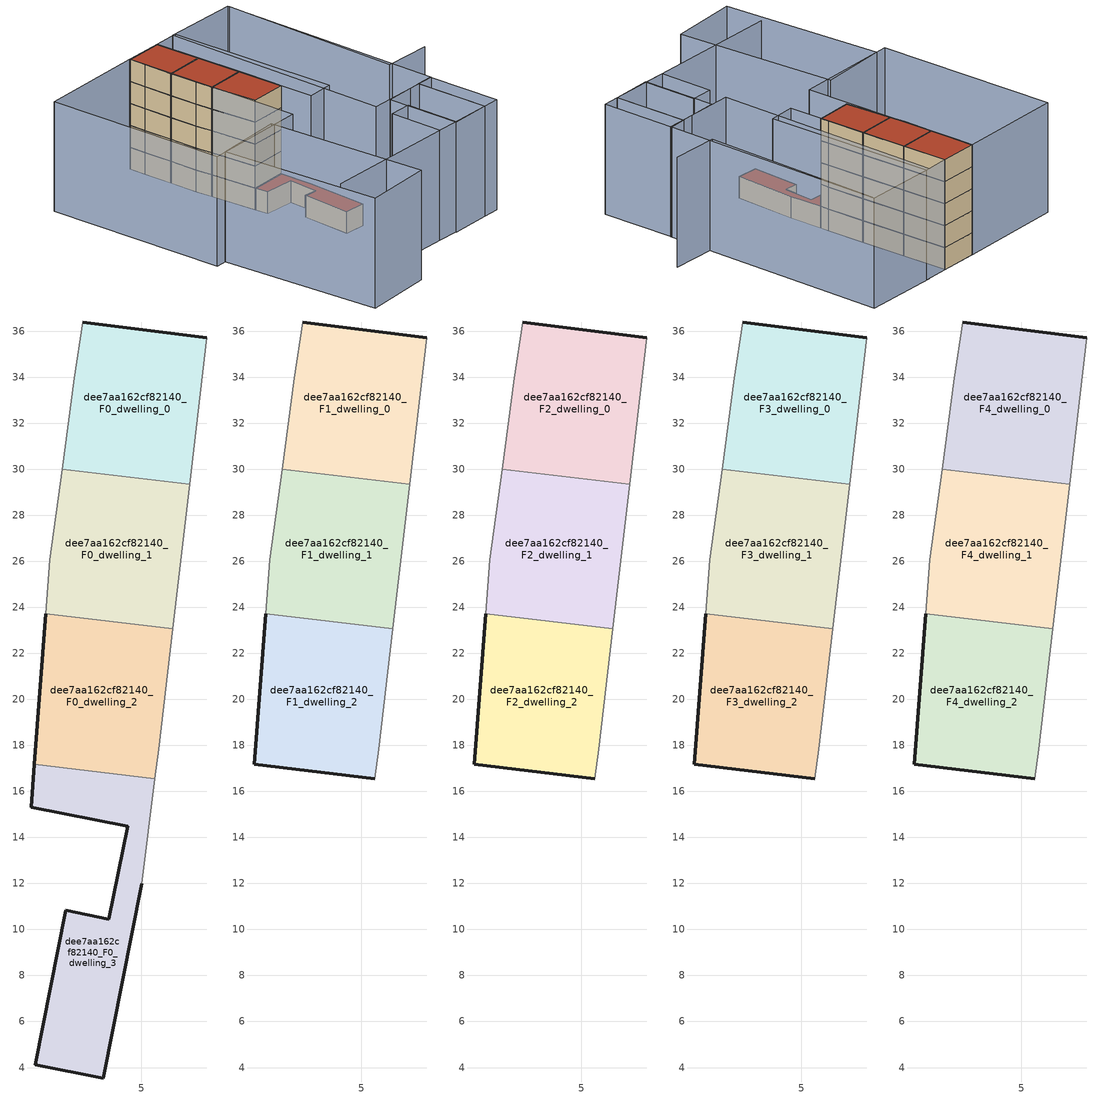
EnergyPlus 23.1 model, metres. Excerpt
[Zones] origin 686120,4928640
dee7aa162cf82140_F0_dwelling_0
 floor ground (EU_floor_Construction): 7.1,29.35 7.85,35.7 2.45,36.39 2.09,33.95 1.56,30 z0
 wall outside (EU_wall_Construction): 2.45,36.39 7.85,35.7 z0:3
 wall adiabatic (EU_wall_Construction): 1.56,30 2.09,33.95 2.45,36.39 / 7.85,35.7 7.1,29.35 z0:3
 wall to dee7aa162cf82140_F0_dwelling_1 (EU_wall_Construction): 7.1,29.35 1.56,30 z0:3
dee7aa162cf82140_F0_dwelling_1
 floor ground (EU_floor_Construction): 6.36,23.06 7.1,29.35 1.56,30 1.03,26.07 0.85,23.71 z0
 wall adiabatic (EU_wall_Construction): 0.85,23.71 1.03,26.07 1.56,30 / 7.1,29.35 6.36,23.06 z0:3
 wall to dee7aa162cf82140_F0_dwelling_2 (EU_wall_Construction): 6.36,23.06 0.85,23.71 z0:3
dee7aa162cf82140_F0_dwelling_2
 floor ground (EU_floor_Construction): 5.59,16.55 5.75,17.83 6.36,23.06 0.85,23.71 0.35,17.17 z0
 wall outside (EU_wall_Construction): 0.35,17.17 0.85,23.71 z0:3
 wall adiabatic (EU_wall_Construction): 6.36,23.06 5.75,17.83 5.59,16.55 z0:3
 wall to dee7aa162cf82140_F0_dwelling_3 (EU_wall_Construction): 5.59,16.55 0.35,17.17 z0:3
dee7aa162cf82140_F0_dwelling_3
 floor ground (EU_floor_Construction): 3.34,3.54 5.01,12 5.59,16.55 0.35,17.17 0.21,15.32 4.4,14.49 3.59,10.45 1.72,10.83 0.4,4.12 z0
 wall outside (EU_wall_Construction): 5.01,12 3.34,3.54 0.4,4.12 1.72,10.83 3.59,10.45 4.4,14.49 0.21,15.32 0.35,17.17 z0:3
 wall adiabatic (EU_wall_Construction): 5.59,16.55 5.01,12 z0:3
 roof outside (EU_roof_Construction): 5.59,16.55 5.01,12 3.34,3.54 0.4,4.12 1.72,10.83 3.59,10.45 4.4,14.49 0.21,15.32 0.35,17.17 z3
dee7aa162cf82140_F1_dwelling_0
 floor to dee7aa162cf82140_F0_dwelling_0 (EU_floor_Construction): 7.1,29.35 7.85,35.7 2.45,36.39 2.09,33.95 1.56,30 z3
 wall outside (EU_wall_Construction): 2.45,36.39 7.85,35.7 z3:6
 wall adiabatic (EU_wall_Construction): 1.56,30 2.09,33.95 2.45,36.39 / 7.85,35.7 7.1,29.35 z3:6
 wall to dee7aa162cf82140_F1_dwelling_1 (EU_wall_Construction): 7.1,29.35 1.56,30 z3:6
dee7aa162cf82140_F1_dwelling_1
 floor to dee7aa162cf82140_F0_dwelling_1 (EU_floor_Construction): 6.36,23.06 7.1,29.35 1.56,30 1.03,26.07 0.85,23.71 z3
 wall adiabatic (EU_wall_Construction): 0.85,23.71 1.03,26.07 1.56,30 / 7.1,29.35 6.36,23.06 z3:6
 wall to dee7aa162cf82140_F1_dwelling_2 (EU_wall_Construction): 6.36,23.06 0.85,23.71 z3:6
dee7aa162cf82140_F1_dwelling_2
 floor to dee7aa162cf82140_F0_dwelling_2 (EU_floor_Construction): 5.59,16.55 5.75,17.83 6.36,23.06 0.85,23.71 0.35,17.17 z3
 wall outside (EU_wall_Construction): 5.59,16.55 0.35,17.17 0.85,23.71 z3:6
 wall adiabatic (EU_wall_Construction): 6.36,23.06 5.75,17.83 5.59,16.55 z3:6
dee7aa162cf82140_F2_dwelling_0
 floor to dee7aa162cf82140_F1_dwelling_0 (EU_floor_Construction): 7.1,29.35 7.85,35.7 2.45,36.39 2.09,33.95 1.56,30 z6
 wall outside (EU_wall_Construction): 2.45,36.39 7.85,35.7 z6:9
 wall adiabatic (EU_wall_Construction): 1.56,30 2.09,33.95 2.45,36.39 / 7.85,35.7 7.1,29.35 z6:9
 wall to dee7aa162cf82140_F2_dwelling_1 (EU_wall_Construction): 7.1,29.35 1.56,30 z6:9
dee7aa162cf82140_F2_dwelling_1
 floor to dee7aa162cf82140_F1_dwelling_1 (EU_floor_Construction): 6.36,23.06 7.1,29.35 1.56,30 1.03,26.07 0.85,23.71 z6
 wall adiabatic (EU_wall_Construction): 0.85,23.71 1.03,26.07 1.56,30 / 7.1,29.35 6.36,23.06 z6:9
 wall to dee7aa162cf82140_F2_dwelling_2 (EU_wall_Construction): 6.36,23.06 0.85,23.71 z6:9
dee7aa162cf82140_F2_dwelling_2
 floor to dee7aa162cf82140_F1_dwelling_2 (EU_floor_Construction): 5.59,16.55 5.75,17.83 6.36,23.06 0.85,23.71 0.35,17.17 z6
 wall outside (EU_wall_Construction): 5.59,16.55 0.35,17.17 0.85,23.71 z6:9
 wall adiabatic (EU_wall_Construction): 6.36,23.06 5.75,17.83 5.59,16.55 z6:9
dee7aa162cf82140_F3_dwelling_0
 floor to dee7aa162cf82140_F2_dwelling_0 (EU_floor_Construction): 7.1,29.35 7.85,35.7 2.45,36.39 2.09,33.95 1.56,30 z9
 wall outside (EU_wall_Construction): 2.45,36.39 7.85,35.7 z9:12
 wall adiabatic (EU_wall_Construction): 1.56,30 2.09,33.95 2.45,36.39 / 7.85,35.7 7.1,29.35 z9:12
 wall to dee7aa162cf82140_F3_dwelling_1 (EU_wall_Construction): 7.1,29.35 1.56,30 z9:12
dee7aa162cf82140_F3_dwelling_1
 floor to dee7aa162cf82140_F2_dwelling_1 (EU_floor_Construction): 6.36,23.06 7.1,29.35 1.56,30 1.03,26.07 0.85,23.71 z9
 wall adiabatic (EU_wall_Construction): 0.85,23.71 1.03,26.07 1.56,30 / 7.1,29.35 6.36,23.06 z9:12
 wall to dee7aa162cf82140_F3_dwelling_2 (EU_wall_Construction): 6.36,23.06 0.85,23.71 z9:12
dee7aa162cf82140_F3_dwelling_2
 floor to dee7aa162cf82140_F2_dwelling_2 (EU_floor_Construction): 5.59,16.55 5.75,17.83 6.36,23.06 0.85,23.71 0.35,17.17 z9
 wall outside (EU_wall_Construction): 5.59,16.55 0.35,17.17 0.85,23.71 z9:12
 wall adiabatic (EU_wall_Construction): 6.36,23.06 5.75,17.83 5.59,16.55 z9:12
dee7aa162cf82140_F4_dwelling_0
 floor to dee7aa162cf82140_F3_dwelling_0 (EU_floor_Construction): 7.1,29.35 7.85,35.7 2.45,36.39 2.09,33.95 1.56,30 z12
 wall outside (EU_wall_Construction): 2.45,36.39 7.85,35.7 z12:15
 wall adiabatic (EU_wall_Construction): 1.56,30 2.09,33.95 2.45,36.39 / 7.85,35.7 7.1,29.35 z12:15
 wall to dee7aa162cf82140_F4_dwelling_1 (EU_wall_Construction): 7.1,29.35 1.56,30 z12:15
 roof outside (EU_roof_Construction): 7.85,35.7 7.1,29.35 1.56,30 2.09,33.95 2.45,36.39 z15
dee7aa162cf82140_F4_dwelling_1
 floor to dee7aa162cf82140_F3_dwelling_1 (EU_floor_Construction): 6.36,23.06 7.1,29.35 1.56,30 1.03,26.07 0.85,23.71 z12
 wall adiabatic (EU_wall_Construction): 0.85,23.71 1.03,26.07 1.56,30 / 7.1,29.35 6.36,23.06 z12:15
 wall to dee7aa162cf82140_F4_dwelling_2 (EU_wall_Construction): 6.36,23.06 0.85,23.71 z12:15
 roof outside (EU_roof_Construction): 7.1,29.35 6.36,23.06 0.85,23.71 1.03,26.07 1.56,30 z15
dee7aa162cf82140_F4_dwelling_2
 floor to dee7aa162cf82140_F3_dwelling_2 (EU_floor_Construction): 5.59,16.55 5.75,17.83 6.36,23.06 0.85,23.71 0.35,17.17 z12
 wall outside (EU_wall_Construction): 5.59,16.55 0.35,17.17 0.85,23.71 z12:15
 wall adiabatic (EU_wall_Construction): 6.36,23.06 5.75,17.83 5.59,16.55 z12:15
 roof outside (EU_roof_Construction): 6.36,23.06 5.75,17.83 5.59,16.55 0.35,17.17 0.85,23.71 z15
shading: -14.61,-3.95 13.31,-7.94 / 24.05,7.04 17.48,8.1 / 17.48,8.1 21.53,33.45 / 4.58,-6.73 5.6,0.73 / 5.6,0.73 8.75,0.3 / 8.75,0.3 7.74,-7.16 / 7.74,-7.16 4.58,-6.73 / 13.28,-7.98 14.62,2.35 / 14.62,2.35 17.02,2.04 / 17.02,2.04 15.68,-8.3 / 15.68,-8.3 13.28,-7.98 / 21.65,33.75 17,1.88 / 17,1.88 6.35,3.43 / 6.35,3.43 11,35.3 / 11,35.3 21.65,33.75 / 14.61,2.25 13.28,-7.98 / 13.28,-7.98 7.64,-7.25 / 7.64,-7.25 8.97,2.99 / 8.97,2.99 14.61,2.25 / -14.15,12.85 -4.42,12.05 / -4.42,12.05 -6.27,-10.48 / -6.27,-10.48 -16,-9.68 / -16,-9.68 -14.15,12.85 / 5,11.94 7.85,35.7 / 7.85,35.7 11.49,35.27 / 11.49,35.27 8.64,11.51 / 8.64,11.51 5,11.94 / -12.6,38.3 2.45,36.39 / 2.45,36.39 -0.74,11.15 / -0.74,11.15 -15.79,13.05 / -15.79,13.05 -12.6,38.3 z0:15
[Building]
EU S2 Campaign: North Axis=0; Terrain=City; Solar Distribution=FullExterior
[Site:Location]
Bologna: Latitude=44.5; Longitude=11.25; Time Zone=1; Elevation=37
[SizingPeriod:WeatherFileDays]
AnnualSizingPeriod: Begin Month=1; Begin Day of Month=1; End Month=12; End Day of Month=31; Day of Week for Start Day=Monday; Use Weather File Daylight Saving Period=No; Use Weather File Rain and Snow Indicators=No
[MATERIAL]
EU_InternalMass_Material: Roughness=MediumRough; Thickness=0.1; Conductivity=1; Density=1800; Specific Heat=900; Thermal Absorptance=0.9; Solar Absorptance=0.7; Visible Absorptance=0.7
[MATERIAL:NOMASS] Roughness=MediumRough; Thermal Absorptance=0.9; Solar Absorptance=0.7; Visible Absorptance=0.7
Name | Thermal Resistance
EU_wall_NoMass | 0.905828
EU_roof_NoMass | 0.37593
EU_floor_NoMass | 0.67114
[CONSTRUCTION]
EU_wall_Construction: EU_wall_NoMass
EU_roof_Construction: EU_roof_NoMass
EU_floor_Construction: EU_floor_NoMass
EU_InternalMass_Construction: EU_InternalMass_Material
[ZONE] Type=1; Multiplier=1; Ceiling Height=autocalculate; Floor Area=autocalculate; Part of Total Floor Area=Yes
Name | Volume
dee7aa162cf82140_F0_dwelling_0 | 106.525
dee7aa162cf82140_F1_dwelling_0; dee7aa162cf82140_F2_dwelling_0; dee7aa162cf82140_F3_dwelling_0; dee7aa162cf82140_F4_dwelling_0 | 106.524
dee7aa162cf82140_F0_dwelling_1 | 106.522
dee7aa162cf82140_F1_dwelling_1; dee7aa162cf82140_F2_dwelling_1; dee7aa162cf82140_F3_dwelling_1; dee7aa162cf82140_F4_dwelling_1 | 106.523
dee7aa162cf82140_F0_dwelling_2 | 106.536
dee7aa162cf82140_F1_dwelling_2; dee7aa162cf82140_F2_dwelling_2; dee7aa162cf82140_F3_dwelling_2; dee7aa162cf82140_F4_dwelling_2 | 106.534
dee7aa162cf82140_F0_dwelling_3 | 106.529
[INTERNALMASS] Construction=EU_InternalMass_Construction
Name | Zone or ZoneList | Surface Area
dee7aa162cf82140_F0_dwelling_0_EU_InternalMass | dee7aa162cf82140_F0_dwelling_0 | 35.5084
dee7aa162cf82140_F0_dwelling_1_EU_InternalMass | dee7aa162cf82140_F0_dwelling_1 | 35.5084
dee7aa162cf82140_F0_dwelling_2_EU_InternalMass | dee7aa162cf82140_F0_dwelling_2 | 35.5084
dee7aa162cf82140_F0_dwelling_3_EU_InternalMass | dee7aa162cf82140_F0_dwelling_3 | 35.5084
dee7aa162cf82140_F1_dwelling_0_EU_InternalMass | dee7aa162cf82140_F1_dwelling_0 | 117.204
dee7aa162cf82140_F1_dwelling_1_EU_InternalMass | dee7aa162cf82140_F1_dwelling_1 | 12.4148
dee7aa162cf82140_F1_dwelling_2_EU_InternalMass | dee7aa162cf82140_F1_dwelling_2 | 12.4148
dee7aa162cf82140_F2_dwelling_0_EU_InternalMass | dee7aa162cf82140_F2_dwelling_0 | 117.204
dee7aa162cf82140_F2_dwelling_1_EU_InternalMass | dee7aa162cf82140_F2_dwelling_1 | 12.4148
dee7aa162cf82140_F2_dwelling_2_EU_InternalMass | dee7aa162cf82140_F2_dwelling_2 | 12.4148
dee7aa162cf82140_F3_dwelling_0_EU_InternalMass | dee7aa162cf82140_F3_dwelling_0 | 117.204
dee7aa162cf82140_F3_dwelling_1_EU_InternalMass | dee7aa162cf82140_F3_dwelling_1 | 12.4148
dee7aa162cf82140_F3_dwelling_2_EU_InternalMass | dee7aa162cf82140_F3_dwelling_2 | 12.4148
dee7aa162cf82140_F4_dwelling_0_EU_InternalMass | dee7aa162cf82140_F4_dwelling_0 | 117.204
dee7aa162cf82140_F4_dwelling_1_EU_InternalMass | dee7aa162cf82140_F4_dwelling_1 | 12.4148
dee7aa162cf82140_F4_dwelling_2_EU_InternalMass | dee7aa162cf82140_F4_dwelling_2 | 12.4148
[OTHEREQUIPMENT] Fuel Type=Electricity; Design Level Calculation Method=Watts/Area; Power per Zone Floor Area=1; Fraction Latent=0; Fraction Radiant=0; Fraction Lost=0; Carbon Dioxide Generation Rate=0; EndUse Subcategory=EU_Step8_InternalGains
Name | Zone or ZoneList or Space or SpaceList | Schedule
EU_Step8_InternalGain_dee7aa162cf82140_F0_dwelling_0_f000 | dee7aa162cf82140_F0_dwelling_0 | EU_Step8_GainSchedule_dee7aa162cf82140_F0_dwelling_0_f000
EU_Step8_InternalGain_dee7aa162cf82140_F0_dwelling_1_f000 | dee7aa162cf82140_F0_dwelling_1 | EU_Step8_GainSchedule_dee7aa162cf82140_F0_dwelling_1_f000
EU_Step8_InternalGain_dee7aa162cf82140_F0_dwelling_2_f000 | dee7aa162cf82140_F0_dwelling_2 | EU_Step8_GainSchedule_dee7aa162cf82140_F0_dwelling_2_f000
EU_Step8_InternalGain_dee7aa162cf82140_F0_dwelling_3_f000 | dee7aa162cf82140_F0_dwelling_3 | EU_Step8_GainSchedule_dee7aa162cf82140_F0_dwelling_3_f000
EU_Step8_InternalGain_dee7aa162cf82140_F1_dwelling_0_f000 | dee7aa162cf82140_F1_dwelling_0 | EU_Step8_GainSchedule_dee7aa162cf82140_F1_dwelling_0_f000
EU_Step8_InternalGain_dee7aa162cf82140_F1_dwelling_1_f000 | dee7aa162cf82140_F1_dwelling_1 | EU_Step8_GainSchedule_dee7aa162cf82140_F1_dwelling_1_f000
EU_Step8_InternalGain_dee7aa162cf82140_F1_dwelling_2_f000 | dee7aa162cf82140_F1_dwelling_2 | EU_Step8_GainSchedule_dee7aa162cf82140_F1_dwelling_2_f000
EU_Step8_InternalGain_dee7aa162cf82140_F2_dwelling_0_f000 | dee7aa162cf82140_F2_dwelling_0 | EU_Step8_GainSchedule_dee7aa162cf82140_F2_dwelling_0_f000
EU_Step8_InternalGain_dee7aa162cf82140_F2_dwelling_1_f000 | dee7aa162cf82140_F2_dwelling_1 | EU_Step8_GainSchedule_dee7aa162cf82140_F2_dwelling_1_f000
EU_Step8_InternalGain_dee7aa162cf82140_F2_dwelling_2_f000 | dee7aa162cf82140_F2_dwelling_2 | EU_Step8_GainSchedule_dee7aa162cf82140_F2_dwelling_2_f000
EU_Step8_InternalGain_dee7aa162cf82140_F3_dwelling_0_f000 | dee7aa162cf82140_F3_dwelling_0 | EU_Step8_GainSchedule_dee7aa162cf82140_F3_dwelling_0_f000
EU_Step8_InternalGain_dee7aa162cf82140_F3_dwelling_1_f000 | dee7aa162cf82140_F3_dwelling_1 | EU_Step8_GainSchedule_dee7aa162cf82140_F3_dwelling_1_f000
EU_Step8_InternalGain_dee7aa162cf82140_F3_dwelling_2_f000 | dee7aa162cf82140_F3_dwelling_2 | EU_Step8_GainSchedule_dee7aa162cf82140_F3_dwelling_2_f000
EU_Step8_InternalGain_dee7aa162cf82140_F4_dwelling_0_f000 | dee7aa162cf82140_F4_dwelling_0 | EU_Step8_GainSchedule_dee7aa162cf82140_F4_dwelling_0_f000
EU_Step8_InternalGain_dee7aa162cf82140_F4_dwelling_1_f000 | dee7aa162cf82140_F4_dwelling_1 | EU_Step8_GainSchedule_dee7aa162cf82140_F4_dwelling_1_f000
EU_Step8_InternalGain_dee7aa162cf82140_F4_dwelling_2_f000 | dee7aa162cf82140_F4_dwelling_2 | EU_Step8_GainSchedule_dee7aa162cf82140_F4_dwelling_2_f000
[ZONEVENTILATION:DESIGNFLOWRATE] Schedule=EU_AlwaysOn; Design Flow Rate Calculation Method=AirChanges/Hour; Air Changes per Hour=0.73129; Ventilation Type=Natural; Fan Pressure Rise=0; Fan Total Efficiency=1; Constant Term Coefficient=1; Temperature Term Coefficient=0; Velocity Term Coefficient=0; Velocity Squared Term Coefficient=0; Minimum Indoor Temperature=-100; Maximum Indoor Temperature=100; Delta Temperature=-100; Minimum Outdoor Temperature=-100; Maximum Outdoor Temperature=100; Maximum Wind Speed=40
Name | Zone or ZoneList or Space or SpaceList
EU_ConstantAir_dee7aa162cf82140_F0_dwelling_0 | dee7aa162cf82140_F0_dwelling_0
EU_ConstantAir_dee7aa162cf82140_F0_dwelling_1 | dee7aa162cf82140_F0_dwelling_1
EU_ConstantAir_dee7aa162cf82140_F0_dwelling_2 | dee7aa162cf82140_F0_dwelling_2
EU_ConstantAir_dee7aa162cf82140_F0_dwelling_3 | dee7aa162cf82140_F0_dwelling_3
EU_ConstantAir_dee7aa162cf82140_F1_dwelling_0 | dee7aa162cf82140_F1_dwelling_0
EU_ConstantAir_dee7aa162cf82140_F1_dwelling_1 | dee7aa162cf82140_F1_dwelling_1
EU_ConstantAir_dee7aa162cf82140_F1_dwelling_2 | dee7aa162cf82140_F1_dwelling_2
EU_ConstantAir_dee7aa162cf82140_F2_dwelling_0 | dee7aa162cf82140_F2_dwelling_0
EU_ConstantAir_dee7aa162cf82140_F2_dwelling_1 | dee7aa162cf82140_F2_dwelling_1
EU_ConstantAir_dee7aa162cf82140_F2_dwelling_2 | dee7aa162cf82140_F2_dwelling_2
EU_ConstantAir_dee7aa162cf82140_F3_dwelling_0 | dee7aa162cf82140_F3_dwelling_0
EU_ConstantAir_dee7aa162cf82140_F3_dwelling_1 | dee7aa162cf82140_F3_dwelling_1
EU_ConstantAir_dee7aa162cf82140_F3_dwelling_2 | dee7aa162cf82140_F3_dwelling_2
EU_ConstantAir_dee7aa162cf82140_F4_dwelling_0 | dee7aa162cf82140_F4_dwelling_0
EU_ConstantAir_dee7aa162cf82140_F4_dwelling_1 | dee7aa162cf82140_F4_dwelling_1
EU_ConstantAir_dee7aa162cf82140_F4_dwelling_2 | dee7aa162cf82140_F4_dwelling_2
[HVACTEMPLATE:THERMOSTAT] Constant Heating Setpoint=20; Constant Cooling Setpoint=50
EU_HeatOnly_dee7aa162cf82140_F0_dwelling_0; EU_HeatOnly_dee7aa162cf82140_F0_dwelling_1; EU_HeatOnly_dee7aa162cf82140_F0_dwelling_2; EU_HeatOnly_dee7aa162cf82140_F0_dwelling_3; EU_HeatOnly_dee7aa162cf82140_F1_dwelling_0; EU_HeatOnly_dee7aa162cf82140_F1_dwelling_1; EU_HeatOnly_dee7aa162cf82140_F1_dwelling_2; EU_HeatOnly_dee7aa162cf82140_F2_dwelling_0; EU_HeatOnly_dee7aa162cf82140_F2_dwelling_1; EU_HeatOnly_dee7aa162cf82140_F2_dwelling_2; EU_HeatOnly_dee7aa162cf82140_F3_dwelling_0; EU_HeatOnly_dee7aa162cf82140_F3_dwelling_1; EU_HeatOnly_dee7aa162cf82140_F3_dwelling_2; EU_HeatOnly_dee7aa162cf82140_F4_dwelling_0; EU_HeatOnly_dee7aa162cf82140_F4_dwelling_1; EU_HeatOnly_dee7aa162cf82140_F4_dwelling_2
[HVACTEMPLATE:ZONE:IDEALLOADSAIRSYSTEM] System Availability Schedule=EU_AlwaysOn; Maximum Heating Supply Air Temperature=50; Minimum Cooling Supply Air Temperature=13; Maximum Heating Supply Air Humidity Ratio=0.0156; Minimum Cooling Supply Air Humidity Ratio=0.0077; Heating Limit=NoLimit; Cooling Limit=NoLimit; Heating Availability Schedule=EU_AlwaysOn; Cooling Availability Schedule=EU_CoolingOff; Dehumidification Control Type=ConstantSensibleHeatRatio; Cooling Sensible Heat Ratio=0.7; Dehumidification Setpoint=60; Humidification Control Type=None; Humidification Setpoint=30; Outdoor Air Method=None; Outdoor Air Flow Rate per Person=0.00944; Outdoor Air Flow Rate per Zone Floor Area=0; Outdoor Air Flow Rate per Zone=0; Demand Controlled Ventilation Type=None; Outdoor Air Economizer Type=NoEconomizer; Heat Recovery Type=None; Sensible Heat Recovery Effectiveness=0.7; Latent Heat Recovery Effectiveness=0.65
Name | Template Thermostat
dee7aa162cf82140_F0_dwelling_0 | EU_HeatOnly_dee7aa162cf82140_F0_dwelling_0
dee7aa162cf82140_F0_dwelling_1 | EU_HeatOnly_dee7aa162cf82140_F0_dwelling_1
dee7aa162cf82140_F0_dwelling_2 | EU_HeatOnly_dee7aa162cf82140_F0_dwelling_2
dee7aa162cf82140_F0_dwelling_3 | EU_HeatOnly_dee7aa162cf82140_F0_dwelling_3
dee7aa162cf82140_F1_dwelling_0 | EU_HeatOnly_dee7aa162cf82140_F1_dwelling_0
dee7aa162cf82140_F1_dwelling_1 | EU_HeatOnly_dee7aa162cf82140_F1_dwelling_1
dee7aa162cf82140_F1_dwelling_2 | EU_HeatOnly_dee7aa162cf82140_F1_dwelling_2
dee7aa162cf82140_F2_dwelling_0 | EU_HeatOnly_dee7aa162cf82140_F2_dwelling_0
dee7aa162cf82140_F2_dwelling_1 | EU_HeatOnly_dee7aa162cf82140_F2_dwelling_1
dee7aa162cf82140_F2_dwelling_2 | EU_HeatOnly_dee7aa162cf82140_F2_dwelling_2
dee7aa162cf82140_F3_dwelling_0 | EU_HeatOnly_dee7aa162cf82140_F3_dwelling_0
dee7aa162cf82140_F3_dwelling_1 | EU_HeatOnly_dee7aa162cf82140_F3_dwelling_1
dee7aa162cf82140_F3_dwelling_2 | EU_HeatOnly_dee7aa162cf82140_F3_dwelling_2
dee7aa162cf82140_F4_dwelling_0 | EU_HeatOnly_dee7aa162cf82140_F4_dwelling_0
dee7aa162cf82140_F4_dwelling_1 | EU_HeatOnly_dee7aa162cf82140_F4_dwelling_1
dee7aa162cf82140_F4_dwelling_2 | EU_HeatOnly_dee7aa162cf82140_F4_dwelling_2
[SIZING:ZONE] Zone Cooling Design Supply Air Temperature Input Method=SupplyAirTemperature; Zone Cooling Design Supply Air Temperature=13; Zone Heating Design Supply Air Temperature Input Method=SupplyAirTemperature; Zone Heating Design Supply Air Temperature=50; Zone Cooling Design Supply Air Humidity Ratio=0.008; Zone Heating Design Supply Air Humidity Ratio=0.008; Cooling Design Air Flow Method=DesignDay; Cooling Design Air Flow Rate=0; Cooling Minimum Air Flow per Zone Floor Area=0.000762; Cooling Minimum Air Flow=0; Cooling Minimum Air Flow Fraction=0.2; Heating Design Air Flow Method=DesignDay; Heating Design Air Flow Rate=0; Heating Maximum Air Flow per Zone Floor Area=0.002032; Heating Maximum Air Flow=0.141576; Heating Maximum Air Flow Fraction=0.3; Account for Dedicated Outdoor Air System=No; Dedicated Outdoor Air System Control Strategy=NeutralSupplyAir; Dedicated Outdoor Air Low Setpoint Temperature for Design=autosize; Dedicated Outdoor Air High Setpoint Temperature for Design=autosize; Zone Load Sizing Method=Sensible Load Only No Latent Load; Zone Latent Cooling Design Supply Air Humidity Ratio Input Method=HumidityRatioDifference; Zone Cooling Design Supply Air Humidity Ratio Difference=0.005; Zone Latent Heating Design Supply Air Humidity Ratio Input Method=HumidityRatioDifference; Zone Humidification Design Supply Air Humidity Ratio Difference=0.005
dee7aa162cf82140_F0_dwelling_0; dee7aa162cf82140_F0_dwelling_1; dee7aa162cf82140_F0_dwelling_2; dee7aa162cf82140_F0_dwelling_3; dee7aa162cf82140_F1_dwelling_0; dee7aa162cf82140_F1_dwelling_1; dee7aa162cf82140_F1_dwelling_2; dee7aa162cf82140_F2_dwelling_0; dee7aa162cf82140_F2_dwelling_1; dee7aa162cf82140_F2_dwelling_2; dee7aa162cf82140_F3_dwelling_0; dee7aa162cf82140_F3_dwelling_1; dee7aa162cf82140_F3_dwelling_2; dee7aa162cf82140_F4_dwelling_0; dee7aa162cf82140_F4_dwelling_1; dee7aa162cf82140_F4_dwelling_2
[SCHEDULE:CONSTANT]
Name | Hourly Value
EU_AlwaysOn | 1
EU_CoolingOff | 0
[SCHEDULE:FILE] Column Number=1; Rows to Skip at Top=0; Number of Hours of Data=8760; Column Separator=Comma; Interpolate to Timestep=No; Minutes per Item=60; Adjust Schedule for Daylight Savings=Yes
Name | File
EU_Step8_GainSchedule_dee7aa162cf82140_F0_dwelling_0_f000 | ../../schedules/dee7aa162cf82140/dee7aa162cf82140_F0_dwelling_0_f000_gain.csv
EU_Step8_GainSchedule_dee7aa162cf82140_F0_dwelling_1_f000 | ../../schedules/dee7aa162cf82140/dee7aa162cf82140_F0_dwelling_1_f000_gain.csv
EU_Step8_GainSchedule_dee7aa162cf82140_F0_dwelling_2_f000 | ../../schedules/dee7aa162cf82140/dee7aa162cf82140_F0_dwelling_2_f000_gain.csv
EU_Step8_GainSchedule_dee7aa162cf82140_F0_dwelling_3_f000 | ../../schedules/dee7aa162cf82140/dee7aa162cf82140_F0_dwelling_3_f000_gain.csv
EU_Step8_GainSchedule_dee7aa162cf82140_F1_dwelling_0_f000 | ../../schedules/dee7aa162cf82140/dee7aa162cf82140_F1_dwelling_0_f000_gain.csv
EU_Step8_GainSchedule_dee7aa162cf82140_F1_dwelling_1_f000 | ../../schedules/dee7aa162cf82140/dee7aa162cf82140_F1_dwelling_1_f000_gain.csv
EU_Step8_GainSchedule_dee7aa162cf82140_F1_dwelling_2_f000 | ../../schedules/dee7aa162cf82140/dee7aa162cf82140_F1_dwelling_2_f000_gain.csv
EU_Step8_GainSchedule_dee7aa162cf82140_F2_dwelling_0_f000 | ../../schedules/dee7aa162cf82140/dee7aa162cf82140_F2_dwelling_0_f000_gain.csv
EU_Step8_GainSchedule_dee7aa162cf82140_F2_dwelling_1_f000 | ../../schedules/dee7aa162cf82140/dee7aa162cf82140_F2_dwelling_1_f000_gain.csv
EU_Step8_GainSchedule_dee7aa162cf82140_F2_dwelling_2_f000 | ../../schedules/dee7aa162cf82140/dee7aa162cf82140_F2_dwelling_2_f000_gain.csv
EU_Step8_GainSchedule_dee7aa162cf82140_F3_dwelling_0_f000 | ../../schedules/dee7aa162cf82140/dee7aa162cf82140_F3_dwelling_0_f000_gain.csv
EU_Step8_GainSchedule_dee7aa162cf82140_F3_dwelling_1_f000 | ../../schedules/dee7aa162cf82140/dee7aa162cf82140_F3_dwelling_1_f000_gain.csv
EU_Step8_GainSchedule_dee7aa162cf82140_F3_dwelling_2_f000 | ../../schedules/dee7aa162cf82140/dee7aa162cf82140_F3_dwelling_2_f000_gain.csv
EU_Step8_GainSchedule_dee7aa162cf82140_F4_dwelling_0_f000 | ../../schedules/dee7aa162cf82140/dee7aa162cf82140_F4_dwelling_0_f000_gain.csv
EU_Step8_GainSchedule_dee7aa162cf82140_F4_dwelling_1_f000 | ../../schedules/dee7aa162cf82140/dee7aa162cf82140_F4_dwelling_1_f000_gain.csv
EU_Step8_GainSchedule_dee7aa162cf82140_F4_dwelling_2_f000 | ../../schedules/dee7aa162cf82140/dee7aa162cf82140_F4_dwelling_2_f000_gain.csv
